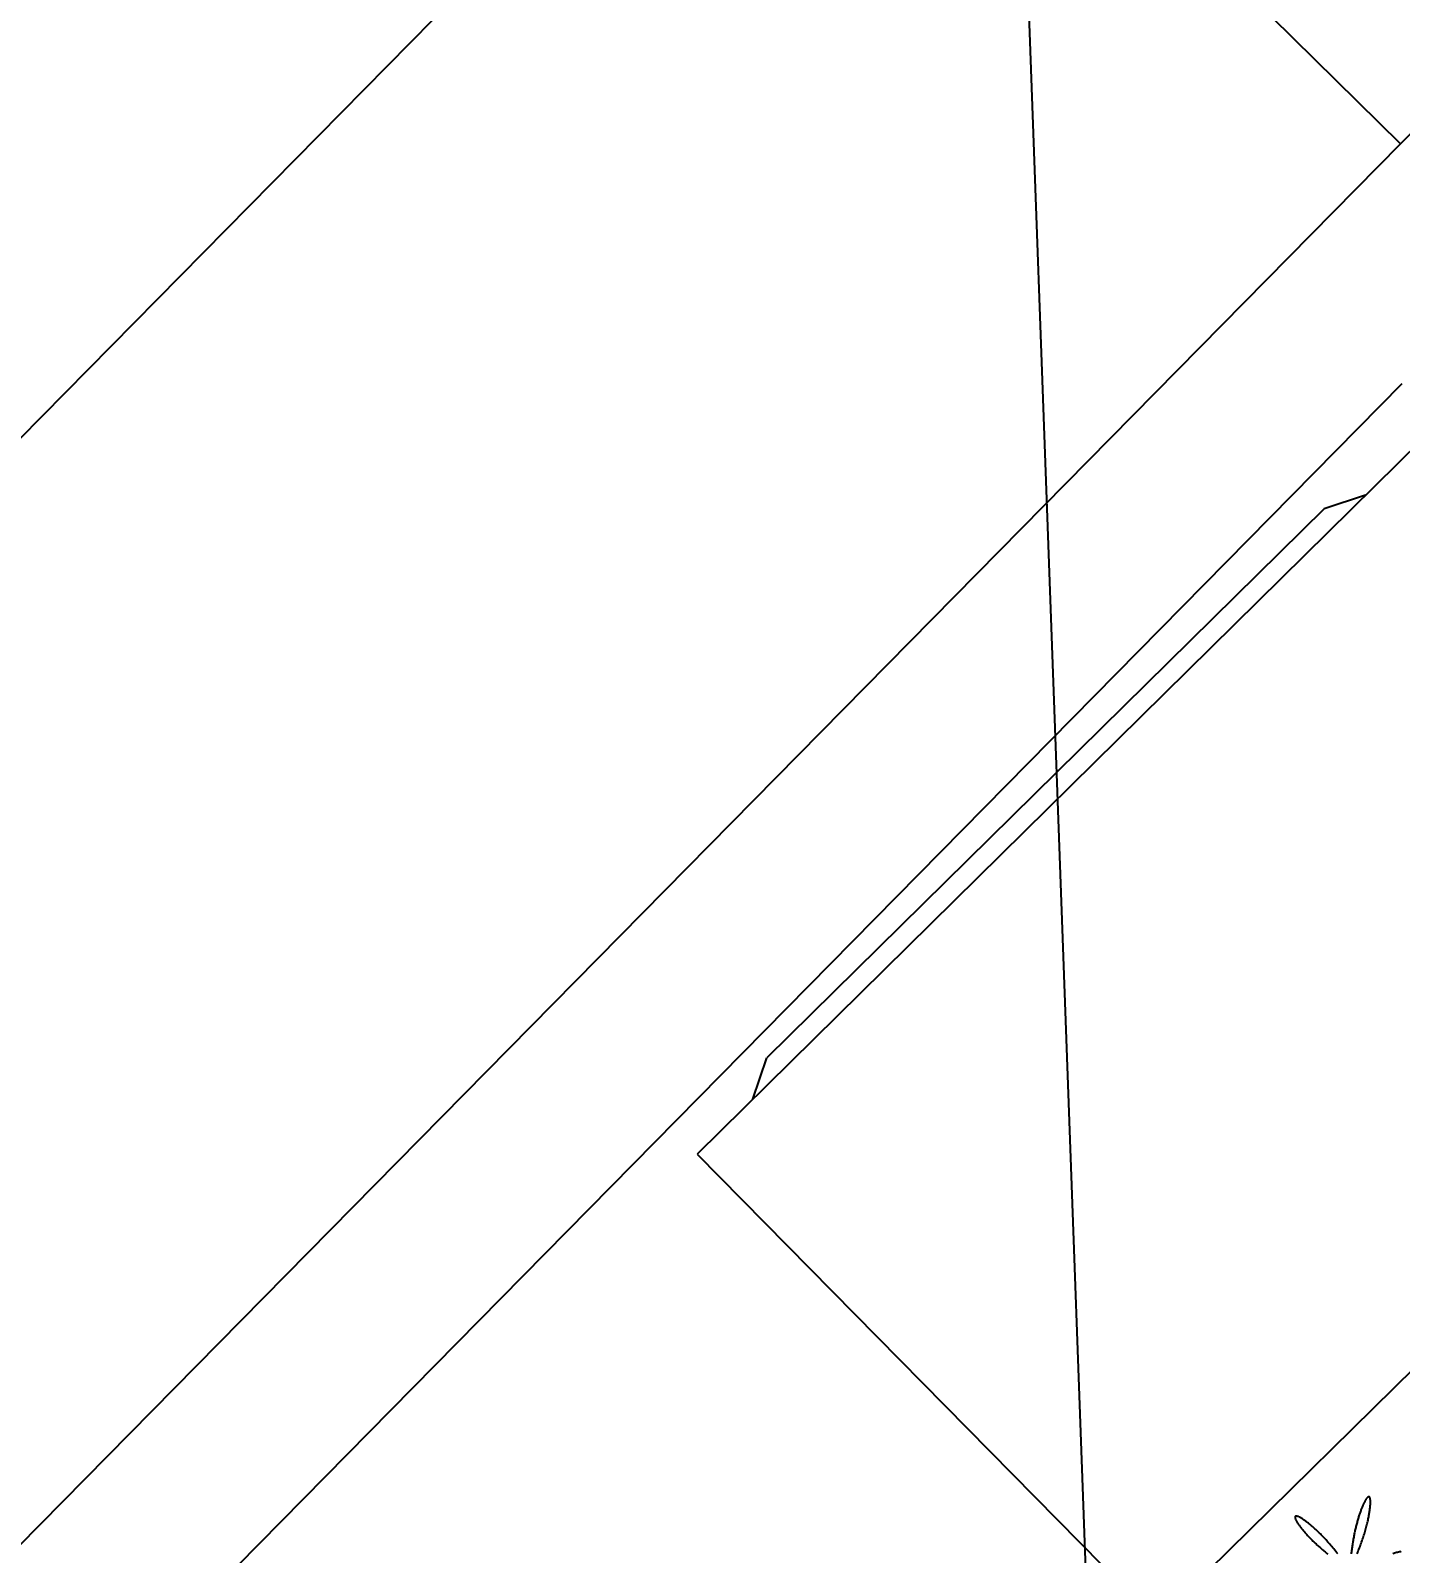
# Model space of a CAD drawing. Extents: x -357449 to -117302, y 127569 to 244935.
# Drawn here: x -321903 to -321095, y 224962 to 225861 of the extents above; entities that cross this region are included whole.
import ezdxf

# ---------------------------------------------------------------- set-up
doc = ezdxf.new("R2010")
doc.units = 0
doc.header["$MEASUREMENT"] = 0
doc.layers.get('0').update_dxf_attribs({"linetype": 'CONTINUOUS'})
doc.layers.get('DEFPOINTS').update_dxf_attribs({"linetype": 'CONTINUOUS'})
for name, color, linetype in [('1', 8, 'CONTINUOUS'), ('WALL', 1, 'CONTINUOUS'), ('WINDOW', 4, 'CONTINUOUS')]:
    doc.layers.add(name, color=color, linetype=linetype)
doc.layers.add('AXIS', color=3, linetype='CONTINUOUS', lineweight=9)
doc.styles.add('DIM_FONT', font='SIMPLEX.shx', dxfattribs={"width": 0.8})
doc.dimstyles.new('DIMN-200', dxfattribs={"dimtxt": 300, "dimasz": 1, "dimexe": 250, "dimexo": 0, "dimgap": 150, "dimtad": 1, "dimdec": 0, "dimdsep": 46, "dimtxsty": 'DIM_FONT', "dimblk": '_DIMX', "dimcen": 2.5, "dimclrd": 256, "dimclre": 256, "dimclrt": 4, "dimadec": 0, "dimazin": 0, "dimtfac": 1, "dimtdec": 0, "dimtix": 1, "dimtmove": 2, "dimatfit": 3, "dimldrblk": '_DIMX', "dimfxl": 0, "dimtolj": 1, "dimtzin": 0, "dimarcsym": 0})
doc.dimstyles.get("Standard").update_dxf_attribs({"dimtxt": 375, "dimasz": 1, "dimexe": 150, "dimexo": 0, "dimgap": 200, "dimtad": 1, "dimdec": 0, "dimzin": 0, "dimdsep": 46, "dimtxsty": 'DIM_FONT', "dimblk1": '_DIMX', "dimblk2": '_DIMX', "dimsah": 1, "dimcen": 200, "dimclrd": 256, "dimclre": 256, "dimclrt": 4, "dimadec": 0, "dimazin": 0, "dimtfac": 1, "dimtdec": 0, "dimtix": 1, "dimtmove": 2, "dimatfit": 3, "dimldrblk": '_DIMX', "dimfxl": 0, "dimtolj": 1, "dimtzin": 0, "dimarcsym": 0})

# ---------------------------------------------------------------- blocks, each defined once
blk = doc.blocks.new('_DIMX')
blk.add_line((-150, 0), (150, 0))
at = {"const_width": 50}
blk.add_lwpolyline([(-70, -70), (70, 70)], dxfattribs=at)
blk = doc.blocks.new('*D384')
at = {"linetype": 'ByBlock'}
for p, q in [((-311428.28, 226189.16), (-311037.7, 226585.53)), ((-311142.27, 226477.98), (-309327.36, 224689.57)), ((-309611.95, 224399.34), (-309221.36, 224795.71))]:
    blk.add_line(p, q, dxfattribs=at)
at = {"layer": 'DEFPOINTS', "color": 0, "linetype": 'ByBlock'}
for p in [(-311428.28, 226189.16), (-309326.65, 224688.87), (-309611.95, 224399.34)]:
    blk.add_point(p, dxfattribs=at)
at = {"linetype": 'ByBlock'}
for p, rotation in [((-311142.98, 226478.69), 135.4212849041678), ((-309326.65, 224688.87), 315.4212849041678)]:
    blk.add_blockref('_DIMX', p, dxfattribs=dict(at, rotation=rotation))
at = {"color": 4, "linetype": 'ByBlock', "insert": (-310041.79, 225779.66), "char_height": 250, "attachment_point": 5, "rotation": 315.42128, "style": 'DIM_FONT'}
blk.add_mtext('\\A1;2550', dxfattribs=at)
blk = doc.blocks.new('*D30')
at = {"linetype": 'ByBlock'}
for p, q in [((-307663.43, 240707.63), (-309496.63, 242514.08)), ((-309390.49, 242408.08), (-328829.82, 222680.76)), ((-327104.16, 220978.89), (-328937.37, 222785.33))]:
    blk.add_line(p, q, dxfattribs=at)
at = {"layer": 'DEFPOINTS', "color": 0, "linetype": 'ByBlock'}
for p in [(-307663.43, 240707.63), (-328830.52, 222680.05), (-327104.16, 220978.89)]:
    blk.add_point(p, dxfattribs=at)
at = {"linetype": 'ByBlock'}
for p, rotation in [((-309389.79, 242408.79), 45.42128490415822), ((-328830.52, 222680.05), 225.4212849041582)]:
    blk.add_blockref('_DIMX', p, dxfattribs=dict(at, rotation=rotation))
at = {"color": 4, "linetype": 'ByBlock', "insert": (-319306.03, 232737.44), "char_height": 250, "attachment_point": 5, "rotation": 45.42128, "style": 'DIM_FONT'}
blk.add_mtext('\\A1;27698', dxfattribs=at)
blk = doc.blocks.new('A$C6F5F30C6')
for p, q in [((600, 11.54), (600, 553.85)), ((197.82, 398.45), (557.77, 398.45)), ((0, 11.54), (600, 11.54)), ((46.15, 11.54), (69.23, 0)), ((553.85, 11.54), (530.77, 0)), ((69.23, 0), (530.77, 0))]:
    blk.add_line(p, q)
for points in [[(496.37, 445.03), (496.26, 444.09), (496.15, 443.15), (496.05, 442.22), (495.95, 441.3), (495.87, 440.39), (495.79, 439.48), (495.72, 438.59), (495.66, 437.7), (495.61, 436.83), (495.56, 435.96), (495.52, 435.1), (495.48, 434.26), (495.46, 433.42), (495.44, 432.6), (495.42, 431.79), (495.41, 430.99), (495.41, 430.2), (495.41, 429.42), (495.42, 428.66), (495.44, 427.91), (495.46, 427.17), (495.48, 426.45), (495.51, 425.74), (495.55, 425.04), (495.58, 424.36), (495.63, 423.69), (495.68, 423.04), (495.73, 422.4), (495.78, 421.78), (495.84, 421.17), (495.91, 420.58), (495.97, 420), (496.04, 419.45), (496.12, 418.91), (496.19, 418.38), (496.27, 417.88), (496.35, 417.39), (496.44, 416.92), (496.52, 416.47), (496.61, 416.03), (496.7, 415.62), (496.79, 415.23), (496.89, 414.85), (496.98, 414.5), (497.08, 414.16), (497.17, 413.85), (497.27, 413.55), (497.37, 413.28), (497.47, 413.02), (497.57, 412.79), (497.67, 412.58), (497.78, 412.39), (497.88, 412.23), (497.98, 412.08), (498.08, 411.96), (498.18, 411.85), (498.28, 411.77), (498.38, 411.71), (498.48, 411.67), (498.58, 411.65), (498.68, 411.65), (498.78, 411.67), (498.88, 411.71), (498.98, 411.76), (499.07, 411.84), (499.17, 411.94), (499.26, 412.05), (499.36, 412.18), (499.45, 412.33), (499.54, 412.5), (499.63, 412.68), (499.72, 412.88), (499.81, 413.1), (499.89, 413.33), (499.98, 413.58), (500.06, 413.84), (500.14, 414.12), (500.22, 414.42), (500.3, 414.73), (500.37, 415.05), (500.44, 415.39), (500.52, 415.74), (500.59, 416.11), (500.65, 416.48), (500.72, 416.87), (500.78, 417.28), (500.84, 417.69), (500.9, 418.12), (500.96, 418.56), (501.01, 419.01), (501.06, 419.47), (501.11, 419.94), (501.15, 420.43), (501.19, 420.92), (501.23, 421.42), (501.27, 421.93), (501.3, 422.45), (501.33, 422.99), (501.36, 423.52), (501.39, 424.07), (501.41, 424.63), (501.42, 425.19), (501.44, 425.76), (501.45, 426.34), (501.45, 426.92), (501.46, 427.51), (501.46, 428.11), (501.45, 428.71), (501.44, 429.32), (501.43, 429.93), (501.42, 430.55), (501.4, 431.18), (501.37, 431.8), (501.34, 432.44), (501.31, 433.07), (501.28, 433.71), (501.24, 434.35), (501.19, 435), (501.14, 435.65), (501.09, 436.3), (501.04, 436.96), (500.98, 437.62), (500.91, 438.28), (500.85, 438.94), (500.78, 439.61), (500.71, 440.27), (500.63, 440.94)], [(468.67, 470.34), (469.14, 470.04), (469.62, 469.75), (470.1, 469.45), (470.6, 469.15), (471.1, 468.85), (471.61, 468.56), (472.13, 468.26), (472.65, 467.96), (473.18, 467.66)], [(488.2, 452.95), (487.32, 452.58), (486.44, 452.21), (485.57, 451.84), (484.72, 451.46), (483.87, 451.08), (483.04, 450.69), (482.22, 450.31), (481.41, 449.92), (480.61, 449.53), (479.83, 449.14), (479.05, 448.75), (478.29, 448.36), (477.54, 447.96), (476.81, 447.57), (476.08, 447.18), (475.37, 446.78), (474.68, 446.39), (473.99, 446), (473.32, 445.61), (472.66, 445.22), (472.02, 444.83), (471.39, 444.44), (470.78, 444.06), (470.18, 443.68), (469.59, 443.3), (469.02, 442.93), (468.46, 442.55), (467.92, 442.19), (467.39, 441.82), (466.88, 441.46), (466.39, 441.11), (465.91, 440.76), (465.44, 440.41), (464.99, 440.07), (464.56, 439.74), (464.15, 439.41), (463.75, 439.09), (463.37, 438.78), (463, 438.47), (462.65, 438.17), (462.32, 437.88), (462.01, 437.59), (461.71, 437.31), (461.44, 437.05), (461.18, 436.79), (460.93, 436.54), (460.71, 436.29), (460.5, 436.06), (460.32, 435.84), (460.15, 435.62), (460, 435.42), (459.87, 435.23), (459.75, 435.05), (459.66, 434.88), (459.58, 434.72), (459.53, 434.57), (459.49, 434.43), (459.47, 434.3), (459.47, 434.18), (459.48, 434.07), (459.51, 433.98), (459.56, 433.89), (459.63, 433.81), (459.71, 433.75), (459.81, 433.69), (459.92, 433.65), (460.05, 433.61), (460.2, 433.59), (460.36, 433.57), (460.53, 433.57), (460.72, 433.57), (460.93, 433.59), (461.15, 433.61), (461.38, 433.64), (461.62, 433.68), (461.88, 433.74), (462.15, 433.8), (462.43, 433.87), (462.73, 433.94), (463.03, 434.03), (463.35, 434.13), (463.68, 434.23), (464.02, 434.35), (464.37, 434.47), (464.73, 434.6), (465.1, 434.74), (465.48, 434.89), (465.88, 435.04), (466.27, 435.2), (466.68, 435.38), (467.1, 435.56), (467.52, 435.74), (467.96, 435.94), (468.4, 436.14), (468.85, 436.35), (469.3, 436.57), (469.76, 436.79), (470.23, 437.02), (470.7, 437.26), (471.18, 437.51), (471.67, 437.76), (472.16, 438.02), (472.66, 438.29), (473.16, 438.56), (473.66, 438.84), (474.17, 439.13), (474.69, 439.42), (475.2, 439.72), (475.72, 440.02), (476.24, 440.33), (476.77, 440.65), (477.3, 440.97), (477.83, 441.3), (478.36, 441.64), (478.89, 441.98), (479.43, 442.32), (479.96, 442.67), (480.5, 443.03), (481.04, 443.39), (481.58, 443.76), (482.12, 444.13), (482.66, 444.51), (483.2, 444.89), (483.74, 445.27), (484.28, 445.66), (484.82, 446.05), (485.36, 446.45), (485.9, 446.85), (486.44, 447.25), (486.98, 447.66), (487.52, 448.06), (488.06, 448.48), (488.6, 448.89), (489.14, 449.31), (489.68, 449.72), (490.22, 450.15), (490.76, 450.57)]]:
    blk.add_lwpolyline(points)
blk = doc.blocks.new('*D534')
at = {"linetype": 'ByBlock'}
for p, q in [((-311428.28, 226189.16), (-311861.56, 226616.11)), ((-311755.42, 226510.12), (-313473.64, 224766.44)), ((-313147.91, 224444.06), (-313581.19, 224871.01))]:
    blk.add_line(p, q, dxfattribs=at)
at = {"layer": 'DEFPOINTS', "color": 0, "linetype": 'ByBlock'}
for p in [(-311428.28, 226189.16), (-313474.34, 224765.73), (-313147.91, 224444.06)]:
    blk.add_point(p, dxfattribs=at)
at = {"linetype": 'ByBlock'}
for p, rotation in [((-311754.72, 226510.83), 45.4212849043392), ((-313474.34, 224765.73), 225.4212849043392)]:
    blk.add_blockref('_DIMX', p, dxfattribs=dict(at, rotation=rotation))
at = {"color": 4, "linetype": 'ByBlock', "insert": (-312810.41, 225831.3), "char_height": 250, "attachment_point": 5, "rotation": 45.42128, "style": 'DIM_FONT'}
blk.add_mtext('\\A1;2450', dxfattribs=at)

msp = doc.modelspace()

# ---------------------------------------------------------------- linework, layer by layer
at = {"layer": 'WALL'}
for p, q in [((-322744.36, 224119.95), (-321094.92, 225793.83)), ((-322673.13, 224049.77), (-321093.88, 225652.41))]:
    msp.add_line(p, q, dxfattribs=at)
at = {"layer": 'WINDOW'}
msp.add_line((-321337.56, 226512.52, 1642299785.45), (-321230.38, 223567.61, 1642299785.45), dxfattribs=at)

# ---------------------------------------------------------------- block references
at = {"layer": '1', "rotation": 224.5787151000045}
msp.add_blockref('A$C6F5F30C6', (-321090.76, 225627.1), dxfattribs=at)

# ---------------------------------------------------------------- dimensions: what is measured, and where the dimension line sits
at = {"layer": 'AXIS'}
dim = msp.add_aligned_dim(p1=(-317330.06, 240312.3), p2=(-336770.8, 220583.56), distance=-2423.69, dimstyle='DIMN-200', override={"dimtxt": 250, "dimexe": 150, "dimzin": 0, "dimblk1": '_DIMX', "dimblk2": '_DIMX', "dimsah": 1, "dimcen": 200}, dxfattribs=at)
dim.commit()
dim.dimension.update_dxf_attribs({"geometry": '*D30', "text_midpoint": (-328972.67, 232342.11), "insert": (-9666.64, -395.33)})
at = {"layer": 'WINDOW'}
for p2, distance, picture, middle in [((-322814.55, 224048.73), -458.3, '*D534', (-322477.05, 225435.97)), ((-319278.59, 224004.01), 406.47, '*D384', (-319708.43, 225384.33))]:
    dim = msp.add_aligned_dim(p1=(-321094.92, 225793.83), p2=p2, distance=distance, dimstyle='Standard', override={"dimtxt": 250, "dimgap": 150, "dimblk": '_DIMX'}, dxfattribs=at)
    dim.commit()
    dim.dimension.update_dxf_attribs({"geometry": picture, "text_midpoint": middle, "insert": (-9666.64, -395.33)})

doc.saveas('drawing.dxf')
